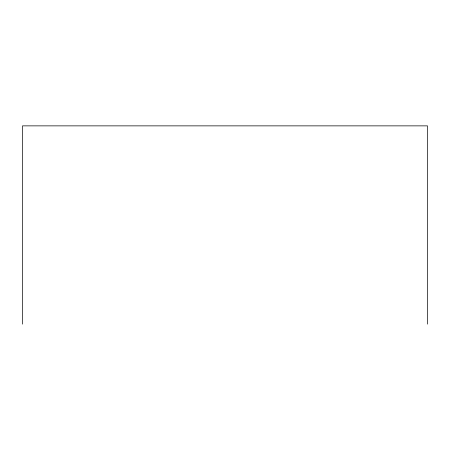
<?xml version="1.0" encoding="UTF-8"?>
<svg xmlns="http://www.w3.org/2000/svg" width="450" height="450" viewBox="0 0 450 450"><rect width="100%" height="100%" fill="white"/><g stroke="black" fill="none" stroke-linecap="round" stroke-linejoin="round"><path stroke-width="0.67" d="M427.5 324.135L427.5 125.865L22.5 125.865L22.5 324.135"/></g></svg>
